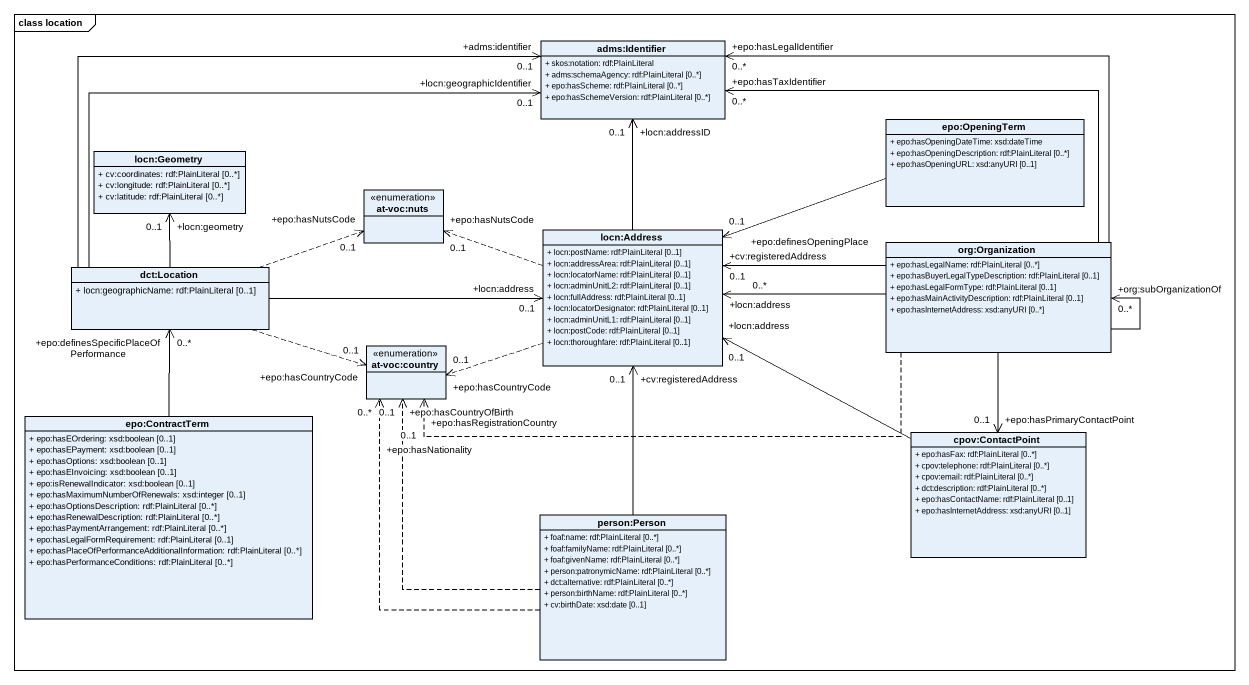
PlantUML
@startuml
mainframe class location
hide circle
hide empty members
skinparam classAttributeIconSize 0
class "adms:Identifier" as adms_Identifier {
  + skos:notation: rdf:PlainLiteral
  + adms:schemaAgency: rdf:PlainLiteral [0..*]
  + epo:hasScheme: rdf:PlainLiteral [0..*]
  + epo:hasSchemeVersion: rdf:PlainLiteral [0..*]
}
class "epo:OpeningTerm" as epo_OpeningTerm {
  + epo:hasOpeningDateTime: xsd:dateTime
  + epo:hasOpeningDescription: rdf:PlainLiteral [0..*]
  + epo:hasOpeningURL: xsd:anyURI [0..1]
}
class "locn:Geometry" as locn_Geometry {
  + cv:coordinates: rdf:PlainLiteral [0..*]
  + cv:longitude: rdf:PlainLiteral [0..*]
  + cv:latitude: rdf:PlainLiteral [0..*]
}
enum "at-voc:nuts" as at_voc_nuts
class "locn:Address" as locn_Address {
  + locn:postName: rdf:PlainLiteral [0..1]
  + locn:addressArea: rdf:PlainLiteral [0..1]
  + locn:locatorName: rdf:PlainLiteral [0..1]
  + locn:adminUnitL2: rdf:PlainLiteral [0..1]
  + locn:fullAddress: rdf:PlainLiteral [0..1]
  + locn:locatorDesignator: rdf:PlainLiteral [0..1]
  + locn:adminUnitL1: rdf:PlainLiteral [0..1]
  + locn:postCode: rdf:PlainLiteral [0..1]
  + locn:thoroughfare: rdf:PlainLiteral [0..1]
}
class "org:Organization" as org_Organization {
  + epo:hasLegalName: rdf:PlainLiteral [0..*]
  + epo:hasBuyerLegalTypeDescription: rdf:PlainLiteral [0..1]
  + epo:hasLegalFormType: rdf:PlainLiteral [0..1]
  + epo:hasMainActivityDescription: rdf:PlainLiteral [0..1]
  + epo:hasInternetAddress: xsd:anyURI [0..*]
}
class "dct:Location" as dct_Location {
  + locn:geographicName: rdf:PlainLiteral [0..1]
}
enum "at-voc:country" as at_voc_country
class "epo:ContractTerm" as epo_ContractTerm {
  + epo:hasEOrdering: xsd:boolean [0..1]
  + epo:hasEPayment: xsd:boolean [0..1]
  + epo:hasOptions: xsd:boolean [0..1]
  + epo:hasEInvoicing: xsd:boolean [0..1]
  + epo:isRenewalIndicator: xsd:boolean [0..1]
  + epo:hasMaximumNumberOfRenewals: xsd:integer [0..1]
  + epo:hasOptionsDescription: rdf:PlainLiteral [0..*]
  + epo:hasRenewalDescription: rdf:PlainLiteral [0..*]
  + epo:hasPaymentArrangement: rdf:PlainLiteral [0..*]
  + epo:hasLegalFormRequirement: rdf:PlainLiteral [0..1]
  + epo:hasPlaceOfPerformanceAdditionalInformation: rdf:PlainLiteral [0..*]
  + epo:hasPerformanceConditions: rdf:PlainLiteral [0..*]
}
class "cpov:ContactPoint" as cpov_ContactPoint {
  + epo:hasFax: rdf:PlainLiteral [0..*]
  + cpov:telephone: rdf:PlainLiteral [0..*]
  + cpov:email: rdf:PlainLiteral [0..*]
  + dct:description: rdf:PlainLiteral [0..*]
  + epo:hasContactName: rdf:PlainLiteral [0..1]
  + epo:hasInternetAddress: xsd:anyURI [0..1]
}
class "person:Person" as person_Person {
  + foaf:name: rdf:PlainLiteral [0..*]
  + foaf:familyName: rdf:PlainLiteral [0..*]
  + foaf:givenName: rdf:PlainLiteral [0..*]
  + person:patronymicName: rdf:PlainLiteral [0..*]
  + dct:alternative: rdf:PlainLiteral [0..*]
  + person:birthName: rdf:PlainLiteral [0..*]
  + cv:birthDate: xsd:date [0..1]
}
epo_OpeningTerm -left-> "+epo:definesOpeningPlace\n0..1" locn_Address
locn_Address -up-> "+locn:addressID\n0..1" adms_Identifier
locn_Address .left.> "+epo:hasNutsCode\n0..1" at_voc_nuts
locn_Address .left.> "+epo:hasCountryCode\n0..1" at_voc_country
org_Organization -left-> "+epo:hasLegalIdentifier\n0..*" adms_Identifier
org_Organization -left-> "+epo:hasTaxIdentifier\n0..*" adms_Identifier
org_Organization -left-> "+cv:registeredAddress\n0..1" locn_Address
org_Organization -left-> "+locn:address\n0..*" locn_Address
org_Organization --> "+org:subOrganizationOf\n0..*" org_Organization
org_Organization .left.> "+epo:hasRegistrationCountry\n0..1" at_voc_country
org_Organization --> "+epo:hasPrimaryContactPoint\n0..1" cpov_ContactPoint
dct_Location -right-> "+locn:geographicIdentifier\n0..1" adms_Identifier
dct_Location -right-> "+adms:identifier\n0..1" adms_Identifier
dct_Location -up-> "+locn:geometry\n0..1" locn_Geometry
dct_Location .right.> "+epo:hasNutsCode\n0..1" at_voc_nuts
dct_Location -right-> "+locn:address\n0..1" locn_Address
dct_Location .right.> "+epo:hasCountryCode\n0..1" at_voc_country
epo_ContractTerm -up-> "+epo:definesSpecificPlaceOfPerformance\n0..*" dct_Location
cpov_ContactPoint -left-> "+locn:address\n0..1" locn_Address
person_Person -up-> "+cv:registeredAddress\n0..1" locn_Address
person_Person .up.> "+epo:hasNationality\n0..*" at_voc_country
person_Person .up.> "+epo:hasCountryOfBirth\n0..1" at_voc_country
@enduml
